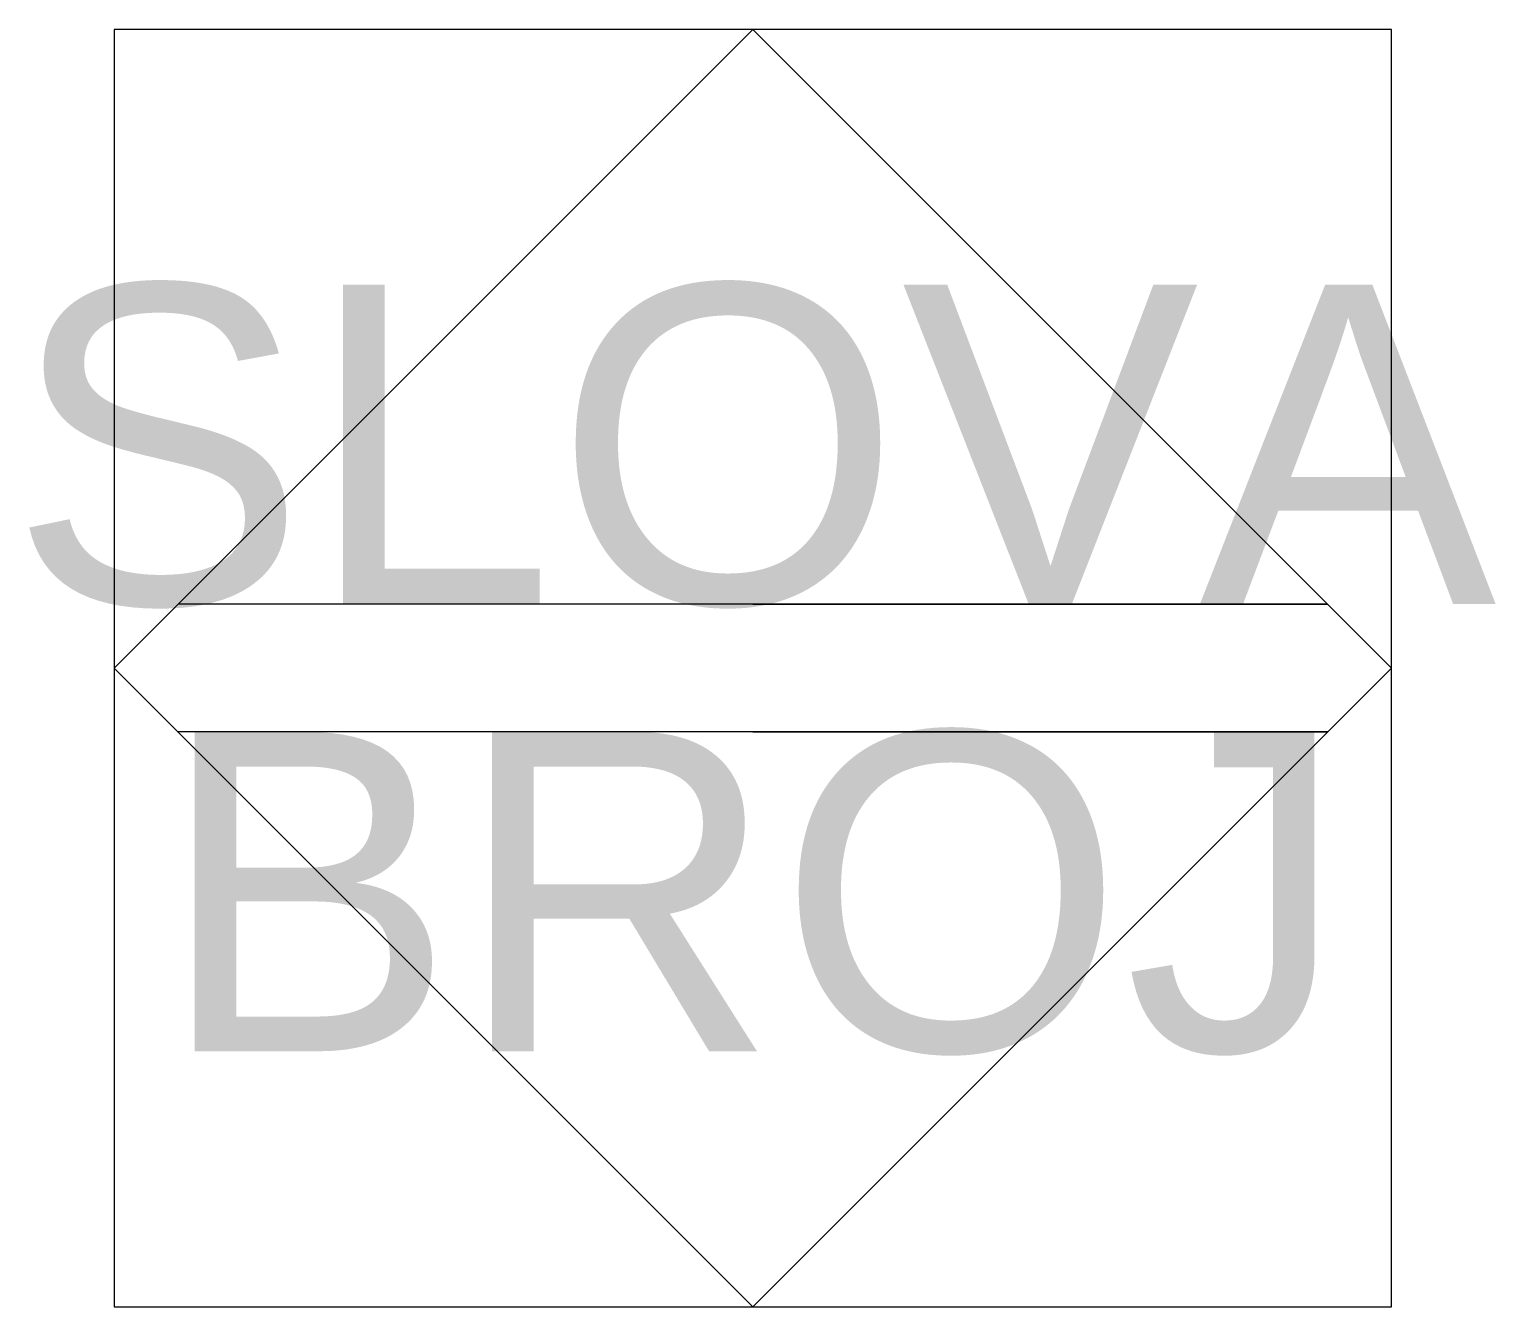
# Model space of a CAD drawing. Extents: x -15.6 to -4.1, y -5.2 to 4.8.
import ezdxf
from ezdxf.enums import TextEntityAlignment as Align

# ---------------------------------------------------------------- set-up
doc = ezdxf.new("R2010")
doc.units = 0
doc.layers.add('TextLayer', color=250, linetype='Continuous')
doc.styles.get("Standard").update_dxf_attribs({"font": 'arial.ttf'})

msp = doc.modelspace()

# ---------------------------------------------------------------- linework, layer by layer
for p, q in [((-9.945, 4.786), (-14.945, -0.214)), ((-4.945, -0.214), (-9.945, 4.786)), ((-5.445, 0.286), (-14.445, 0.286)), ((-9.945, 0.286), (-5.445, 0.286)), ((-14.945, -0.214), (-9.945, -5.214)), ((-9.945, -5.214), (-4.945, -0.214)), ((-5.445, -0.714), (-14.445, -0.714)), ((-9.945, -0.714), (-5.445, -0.714))]:
    msp.add_line(p, q)
msp.add_lwpolyline([(-14.945, -5.214), (-4.945, -5.214), (-4.945, 4.786), (-14.945, 4.786)], close=True)

# ---------------------------------------------------------------- texts
at = {"layer": 'TextLayer'}
for tag, text, p in [('SLOVA', 'Slova', (-9.945, 0.286)), ('BROJ', '123', (-9.945, -3.214))]:
    msp.add_attdef(tag, text=text, height=2.5, dxfattribs=at).set_placement(p, align=Align.CENTER)

doc.saveas('drawing.dxf')
